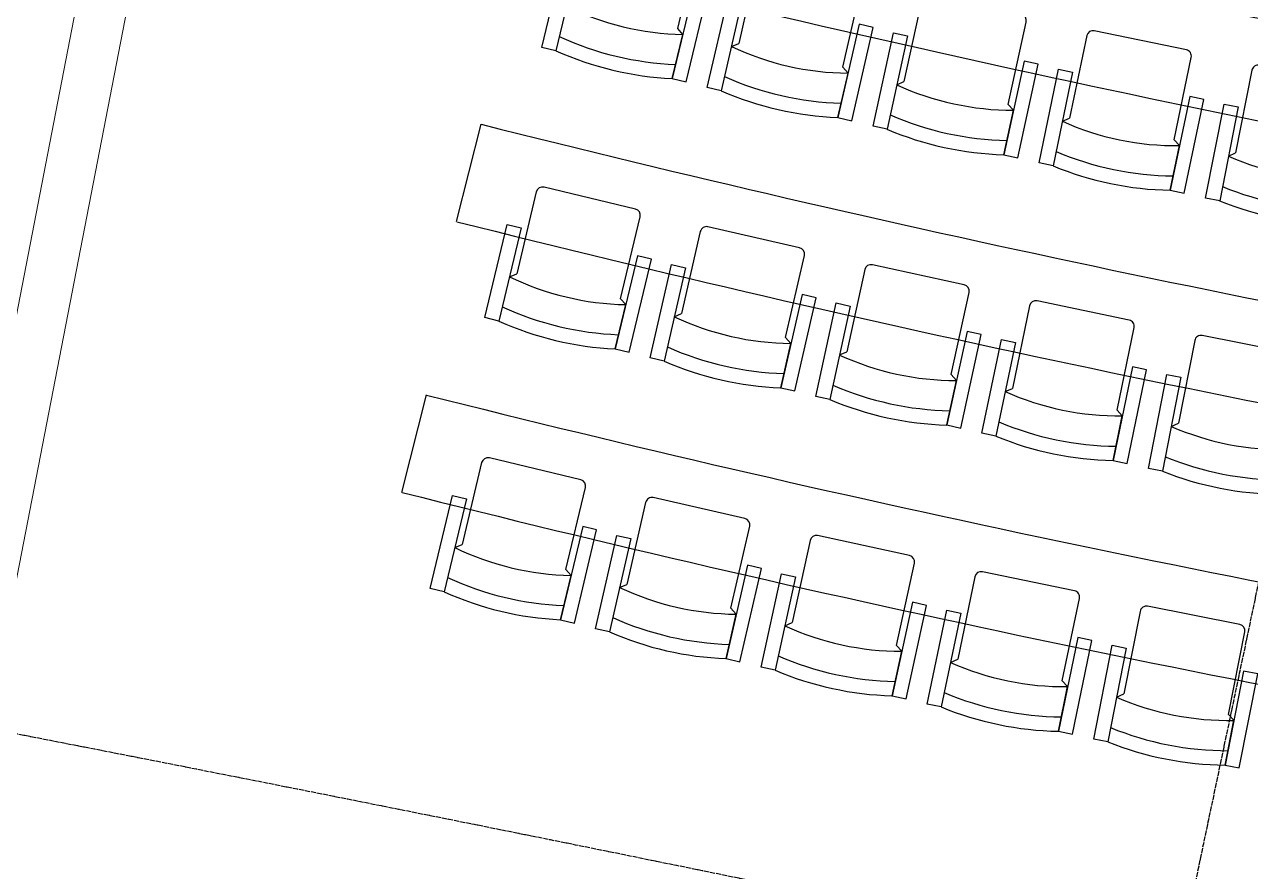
# Model space of a CAD drawing. Header units: millimetres. Extents: x 11677979 to 24947533, y -12764720 to -6308891.
# Drawn here: x 11836878 to 11841761, y -6396231 to -6392858 of the extents above; entities that cross this region are included whole.
import ezdxf

# ---------------------------------------------------------------- set-up
doc = ezdxf.new("R2010")
doc.units = ezdxf.units.MM
doc.header["$LTSCALE"] = 10
for name, pattern in [('A2-RG-AXIS$0$CENTER', [2, 1.25, -0.25, 0.25, -0.25]), ('A2-RG-AXIS$0$DOTE', [2.42, 2, -0.2, 0.02, -0.2]), ('A2-RI-F4$0$A2-RG-AXIS$0$CENTER', [2, 1.25, -0.25, 0.25, -0.25]), ('A2-RI-F4$0$A2-RG-AXIS$0$DOTE', [2.42, 2, -0.2, 0.02, -0.2])]:
    doc.linetypes.add(name, pattern=pattern)
for name, color, linetype in [('A2-RD-F4$0$$0$123', 251, 'Continuous'), ('A2-RG-AXIS$0$A-GRID', 1, 'A2-RG-AXIS$0$CENTER'), ('A2-RI-F4$0$A2-RD-F4$0$$0$123', 251, 'Continuous'), ('A2-RI-F4$0$A2-RG-AXIS$0$A-GRID', 1, 'A2-RI-F4$0$A2-RG-AXIS$0$CENTER')]:
    doc.layers.add(name, color=color, linetype=linetype)
doc.layers.add('A2-RI-F4$0$A-WALL', color=7, linetype='Continuous', lineweight=5)

# ---------------------------------------------------------------- blocks, each defined once
blk = doc.blocks.new('A2-RD-F4$0$LEC-SEAT')
for p, q in [((-21, -0.88), (-21, -8.02)), ((-21, -8.02), (-20, -8.74)), ((-20, -8.74), (-20, -21.94)), ((-2.25, -8.02), (-3.25, -8.74)), ((-3.25, -21.94), (-3.25, -8.74)), ((-19, -22.94), (-4.25, -22.94))]:
    blk.add_line(p, q)
for points in [[(-21, -0.88), (-23.25, -0.88), (-23.25, -15.88), (-21, -15.88)], [(-2.25, -0.88), (0, -0.88), (0, -15.88), (-2.25, -15.88)]]:
    blk.add_lwpolyline(points, close=True)
for centre, radius, start, end in [((-11.62, -50.6), 50.6, 79.3218, 100.6782), ((-11.62, -50.64), 48.39, 78.8293, 101.1707), ((-11.62, -50.78), 43.78, 77.6351, 102.3649), ((-19, -21.94), 1, 180, 270), ((-4.25, -21.94), 1, 270, 360)]:
    blk.add_arc(centre, radius, start, end)
blk = doc.blocks.new('A2-RD-F4')
at = {"layer": 'A2-RD-F4$0$$0$123', "linetype": 'Continuous'}
for p, q in [((11838599.2, -6393643), (11838696.5, -6393255)), ((11838381.4, -6394721.2), (11838478.6, -6394333.2))]:
    blk.add_line(p, q, dxfattribs=at)
for centre, radius, start, end in [((11854849.8, -6328953.5), 65200.5, 255.862556, 260.25966), ((11854849.8, -6328953.5), 65600.5, 255.863628, 260.258588), ((11854622.2, -6330029.6), 65200.5, 255.862556, 260.25966), ((11854622.2, -6330029.6), 65600.5, 255.863628, 260.258588), ((11854404.3, -6331107.9), 65200.5, 255.862556, 260.25966), ((11854404.3, -6331107.9), 65600.5, 255.863628, 260.258588)]:
    blk.add_arc(centre, radius, start, end, dxfattribs=at)
for p, xscale, yscale, zscale, rotation in [((11838934, -6392971.2), 25.4, 25.4, 25.4, 166.5111736726333), ((11839592.7, -6393131.4), 25.4, 25.4, 25.4, 167.0990308154906), ((11840252.9, -6393284.9), 25.39999999999999, 25.39999999999999, 25.39999999999999, 167.6868879583477), ((11840914.7, -6393431.6), 25.39999999999999, 25.39999999999999, 25.39999999999999, 168.2747451012048), ((11841578, -6393571.5), 25.40000000000003, 25.40000000000003, 25.40000000000003, 168.862602244062), ((11838706.4, -6394047.4), 25.4, 25.4, 25.4, 166.5111736726333), ((11839365, -6394207.6), 25.4, 25.4, 25.4, 167.0990308154906), ((11840025.3, -6394361.1), 25.39999999999999, 25.39999999999999, 25.39999999999999, 167.6868879583477), ((11840687, -6394507.8), 25.39999999999999, 25.39999999999999, 25.39999999999999, 168.2747451012048), ((11841350.3, -6394647.7), 25.40000000000003, 25.40000000000003, 25.40000000000003, 168.862602244062), ((11838488.6, -6395125.6), 25.4, 25.4, 25.4, 166.5111736726333), ((11839147.2, -6395285.9), 25.4, 25.4, 25.4, 167.0990308154906), ((11839807.4, -6395439.3), 25.39999999999999, 25.39999999999999, 25.39999999999999, 167.6868879583477), ((11840469.2, -6395586), 25.39999999999999, 25.39999999999999, 25.39999999999999, 168.2747451012048), ((11841132.5, -6395725.9), 25.40000000000003, 25.40000000000003, 25.40000000000003, 168.862602244062)]:
    blk.add_blockref('A2-RD-F4$0$LEC-SEAT', p, dxfattribs=dict(at, xscale=xscale, yscale=yscale, zscale=zscale, rotation=rotation))
blk = doc.blocks.new('A2-RG-AXIS')
at = {"layer": 'A2-RG-AXIS$0$A-GRID', "linetype": 'A2-RG-AXIS$0$DOTE'}
blk.add_line((11846048.1, -6374898.2), (11837754.6, -6414233.4), dxfattribs=at)
for radius in [308700, 304100, 300800]:
    blk.add_arc((11778730.7, -6694178.7), radius, 75.589285, 95.407644, dxfattribs=at)
blk = doc.blocks.new('A2-RI-F4$0$A2-RD-F4$0$LEC-SEAT')
for p, q in [((-21, -0.88), (-21, -8.02)), ((-21, -8.02), (-20, -8.74)), ((-20, -8.74), (-20, -21.94)), ((-2.25, -8.02), (-3.25, -8.74)), ((-3.25, -21.94), (-3.25, -8.74)), ((-19, -22.94), (-4.25, -22.94))]:
    blk.add_line(p, q)
for points in [[(-21, -0.88), (-23.25, -0.88), (-23.25, -15.88), (-21, -15.88)], [(-2.25, -0.88), (0, -0.88), (0, -15.88), (-2.25, -15.88)]]:
    blk.add_lwpolyline(points, close=True)
for centre, radius, start, end in [((-11.62, -50.6), 50.6, 79.3218, 100.6782), ((-11.62, -50.64), 48.39, 78.8293, 101.1707), ((-11.62, -50.78), 43.78, 77.6351, 102.3649), ((-19, -21.94), 1, 180, 270), ((-4.25, -21.94), 1, 270, 360)]:
    blk.add_arc(centre, radius, start, end)
blk = doc.blocks.new('A2-RI-F4$0$A2-RD-F4')
at = {"layer": 'A2-RI-F4$0$A2-RD-F4$0$$0$123', "linetype": 'Continuous'}
for p, q in [((11838599.2, -6393643), (11838696.5, -6393255)), ((11838381.4, -6394721.2), (11838478.6, -6394333.2))]:
    blk.add_line(p, q, dxfattribs=at)
for centre, radius, start, end in [((11854849.8, -6328953.5), 65200.5, 255.862556, 260.25966), ((11854849.8, -6328953.5), 65600.5, 255.863628, 260.258588), ((11854622.2, -6330029.6), 65200.5, 255.862556, 260.25966), ((11854622.2, -6330029.6), 65600.5, 255.863628, 260.258588), ((11854404.3, -6331107.9), 65200.5, 255.862556, 260.25966), ((11854404.3, -6331107.9), 65600.5, 255.863628, 260.258588)]:
    blk.add_arc(centre, radius, start, end, dxfattribs=at)
for p, xscale, yscale, zscale, rotation in [((11838934, -6392971.2), 25.4, 25.4, 25.4, 166.5111736726333), ((11839592.7, -6393131.4), 25.4, 25.4, 25.4, 167.0990308154906), ((11840252.9, -6393284.9), 25.39999999999999, 25.39999999999999, 25.39999999999999, 167.6868879583477), ((11840914.7, -6393431.6), 25.39999999999999, 25.39999999999999, 25.39999999999999, 168.2747451012048), ((11841578, -6393571.5), 25.40000000000003, 25.40000000000003, 25.40000000000003, 168.862602244062), ((11838706.4, -6394047.4), 25.4, 25.4, 25.4, 166.5111736726333), ((11839365, -6394207.6), 25.4, 25.4, 25.4, 167.0990308154906), ((11840025.3, -6394361.1), 25.39999999999999, 25.39999999999999, 25.39999999999999, 167.6868879583477), ((11840687, -6394507.8), 25.39999999999999, 25.39999999999999, 25.39999999999999, 168.2747451012048), ((11841350.3, -6394647.7), 25.40000000000003, 25.40000000000003, 25.40000000000003, 168.862602244062), ((11838488.6, -6395125.6), 25.4, 25.4, 25.4, 166.5111736726333), ((11839147.2, -6395285.9), 25.4, 25.4, 25.4, 167.0990308154906), ((11839807.4, -6395439.3), 25.39999999999999, 25.39999999999999, 25.39999999999999, 167.6868879583477), ((11840469.2, -6395586), 25.39999999999999, 25.39999999999999, 25.39999999999999, 168.2747451012048), ((11841132.5, -6395725.9), 25.40000000000003, 25.40000000000003, 25.40000000000003, 168.862602244062)]:
    blk.add_blockref('A2-RI-F4$0$A2-RD-F4$0$LEC-SEAT', p, dxfattribs=dict(at, xscale=xscale, yscale=yscale, zscale=zscale, rotation=rotation))
blk = doc.blocks.new('A2-RI-F4$0$A2-RG-AXIS')
at = {"layer": 'A2-RI-F4$0$A2-RG-AXIS$0$A-GRID', "linetype": 'A2-RI-F4$0$A2-RG-AXIS$0$DOTE'}
blk.add_line((11846048.1, -6374898.2), (11837754.6, -6414233.4), dxfattribs=at)
for radius in [308700, 304100, 300800]:
    blk.add_arc((11778730.7, -6694178.7), radius, 75.589285, 95.407644, dxfattribs=at)
blk = doc.blocks.new('A2-RI-F4')
at = {"layer": 'A2-RI-F4$0$A-WALL'}
for p, q in [((11836248.6, -6397095.5), (11838808.5, -6383891.3)), ((11836445, -6397133.6), (11839004.8, -6383929.4))]:
    blk.add_line(p, q, dxfattribs=at)
for name in ['A2-RI-F4$0$A2-RG-AXIS', 'A2-RI-F4$0$A2-RD-F4']:
    blk.add_blockref(name, (0, 0))

msp = doc.modelspace()

# ---------------------------------------------------------------- block references
for name in ['A2-RI-F4', 'A2-RG-AXIS', 'A2-RD-F4']:
    msp.add_blockref(name, (0, 0))

doc.saveas('drawing.dxf')
